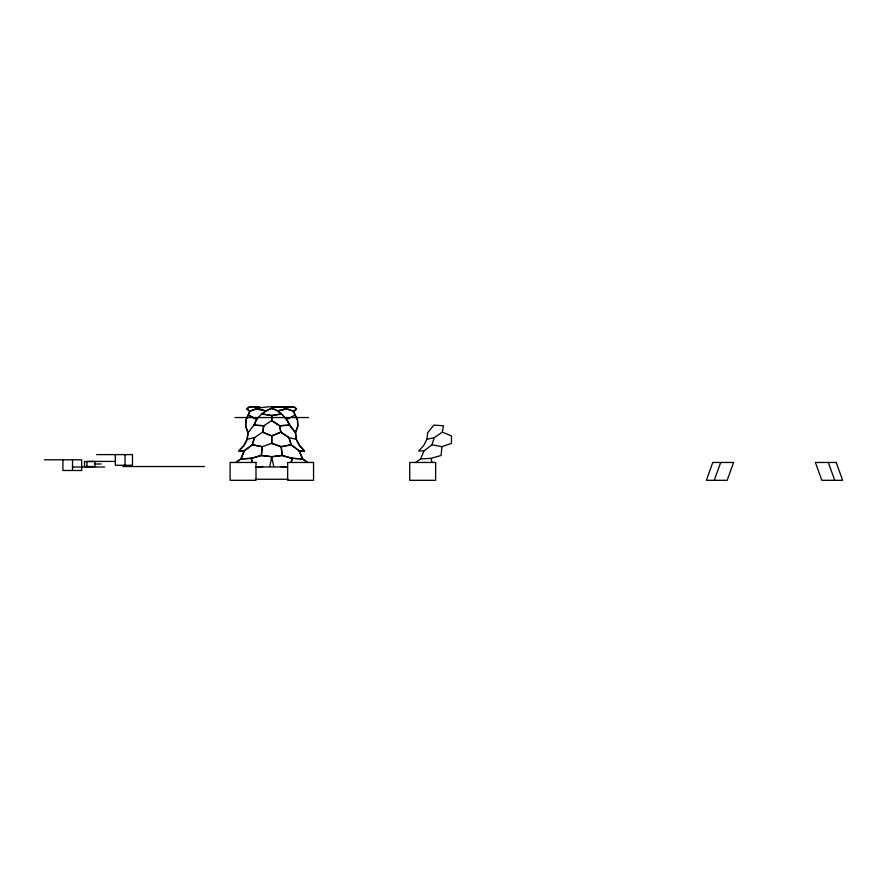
<?xml version="1.0" encoding="UTF-8"?>
<svg xmlns="http://www.w3.org/2000/svg" width="887" height="887" viewBox="0 0 887 887"><rect width="100%" height="100%" fill="white"/><g stroke="black" fill="none" stroke-linecap="round" stroke-linejoin="round"><path stroke-width="1.33" d="M235.975 462.437L240.976 458.956L244.391 450.807L252.396 444.797L262.297 446.671L271.644 443.389L271.644 435.905L280.747 432.18L288.918 437.657L296.347 439.298L299.584 445.529L304.64 450.973L299.252 450.784L291.246 444.775L289.084 437.635L280.913 432.157L279.727 425.749L271.799 420.604L271.788 415.548L262.219 413.985L265.834 410.825L271.788 408.419C284.073 411.468 288.197 424.064 295.537 432.679L296.347 439.298M281.246 413.985L277.631 410.825L271.677 408.419C263.86 411.003 256.665 417.178 254.137 425.15L263.882 425.749L271.655 420.604L271.677 415.548L281.246 413.985L286.911 419.396L289.328 425.161L295.393 432.701L296.191 439.32L299.407 445.551L304.452 451.017L299.074 450.818L291.069 444.797L288.918 437.657M271.677 408.419L271.721 406.956L282.953 407.377L290.57 406.701L294.783 407.31L296.591 409.04L293.641 411.269L282.953 407.377M240.787 458.945L251.209 458.324L261.255 455.474L262.12 446.671L252.218 444.775L244.202 450.784L240.787 458.945L235.953 462.437M240.976 458.956L251.409 458.324L261.443 455.486L262.297 446.671M434.186 437.646L432.036 444.797L424.03 450.807L418.642 451.017L423.687 445.551L426.902 439.309L434.186 437.646L442.347 432.169L451.45 435.894L451.461 443.378L441.937 446.671L441.083 455.486L431.038 458.324L420.615 458.956L415.615 462.437M282.92 407.377L293.553 411.28L296.524 409.051L294.75 407.321C279.66 407.277 264.027 404.461 249.912 411.28L246.021 419.906L245.721 426.181L248.072 432.701L247.273 439.309L244.047 445.551L239.002 451.017L244.391 450.807M426.902 439.309L427.711 432.701L433.776 425.15L443.511 425.749L442.347 432.169M244.202 450.784L238.814 450.973L243.881 445.529L247.107 439.298L247.928 432.69L245.588 426.17L245.899 419.884L249.824 411.28L260.512 407.377L252.906 406.701L248.682 407.321L246.874 409.04L249.824 411.28M263.882 425.749L262.707 432.169L271.821 435.894L280.913 432.157M247.107 439.298L254.547 437.646L262.541 432.169L263.727 425.749L253.992 425.139L248.072 432.701M269.726 466.54L271.821 456.705L282.21 455.474L292.244 458.313L302.678 458.934L307.523 462.437L302.478 458.967L292.056 458.335L282.022 455.486L271.633 456.716L261.255 455.474M291.224 462.182L292.056 458.335M291.335 462.171L292.244 458.313M252.396 444.797L254.547 437.646M252.218 444.775L254.369 437.635M295.537 432.679L297.866 426.159L297.555 419.884L293.553 411.28M295.393 432.701L297.744 426.192L297.444 419.906L294.728 415.205L293.641 411.269M714.257 480.31L720.71 462.46M420.615 458.956L424.03 450.807M253.992 425.139L256.432 419.385L248.626 415.194M287.033 419.385L294.728 415.205M277.72 410.825L286.135 409.062M277.631 410.825L286.057 409.062M271.821 435.894L271.821 443.378L281.345 446.671L291.246 444.775M271.644 443.389L281.157 446.682L291.069 444.797M271.788 415.548L281.367 413.974M256.099 466.939L287.388 466.939M256.077 467.105L262.874 466.551M279.727 425.749L289.472 425.139M271.655 420.604L279.582 425.749L289.328 425.161M234.988 417.544L308.476 417.544M96.594 454.599L132.485 454.599L132.485 465.276L115.332 465.276L115.332 454.599M44.35 459.799L81.648 459.799L81.648 470.487L62.922 470.487L62.922 459.799M88.778 461.417L115.742 461.417M94.388 463.99L101.151 463.99M122.927 466.529L204.465 466.529M72.424 467.028L104.633 467.028M255.401 479.257L288.064 479.257M280.625 466.551L287.399 467.105M260.512 407.377L252.895 406.701L248.715 407.321L246.941 409.051L249.912 411.28M261.443 455.486L271.821 456.705M262.097 413.985L271.677 415.548M432.036 444.797L441.937 446.671M257.407 409.062L265.834 410.825M257.33 409.062L265.745 410.825M262.541 432.169L271.644 435.905M248.737 415.205L256.554 419.385M299.252 450.784L302.678 458.934M299.074 450.818L302.478 458.967M828.281 462.46L834.734 480.31M251.209 458.324L252.13 462.182M431.038 458.324L431.88 462.182M271.633 456.716L273.761 466.54M251.409 458.324L252.241 462.182M279.582 425.749L280.747 432.18M281.345 446.671L282.21 455.474M281.157 446.682L282.022 455.486M271.744 406.956L271.788 408.419M125.023 454.599L125.023 465.276M86.959 461.506L86.959 466.529M72.534 459.799L72.534 470.487M712.782 462.46L706.34 480.31L727.152 480.31L733.604 462.46L712.782 462.46M95.075 461.506L84.498 461.506L84.498 466.529L95.075 466.529L95.075 461.506M255.999 462.46L230.099 462.46L230.099 480.31L255.999 480.31L255.999 462.46M313.554 462.46L287.654 462.46L287.654 480.31L313.554 480.31L313.554 462.46M435.639 462.46L409.739 462.46L409.739 480.31L435.639 480.31L435.639 462.46M836.197 462.46L815.375 462.46L821.828 480.31L842.65 480.31L836.197 462.46"/></g></svg>
